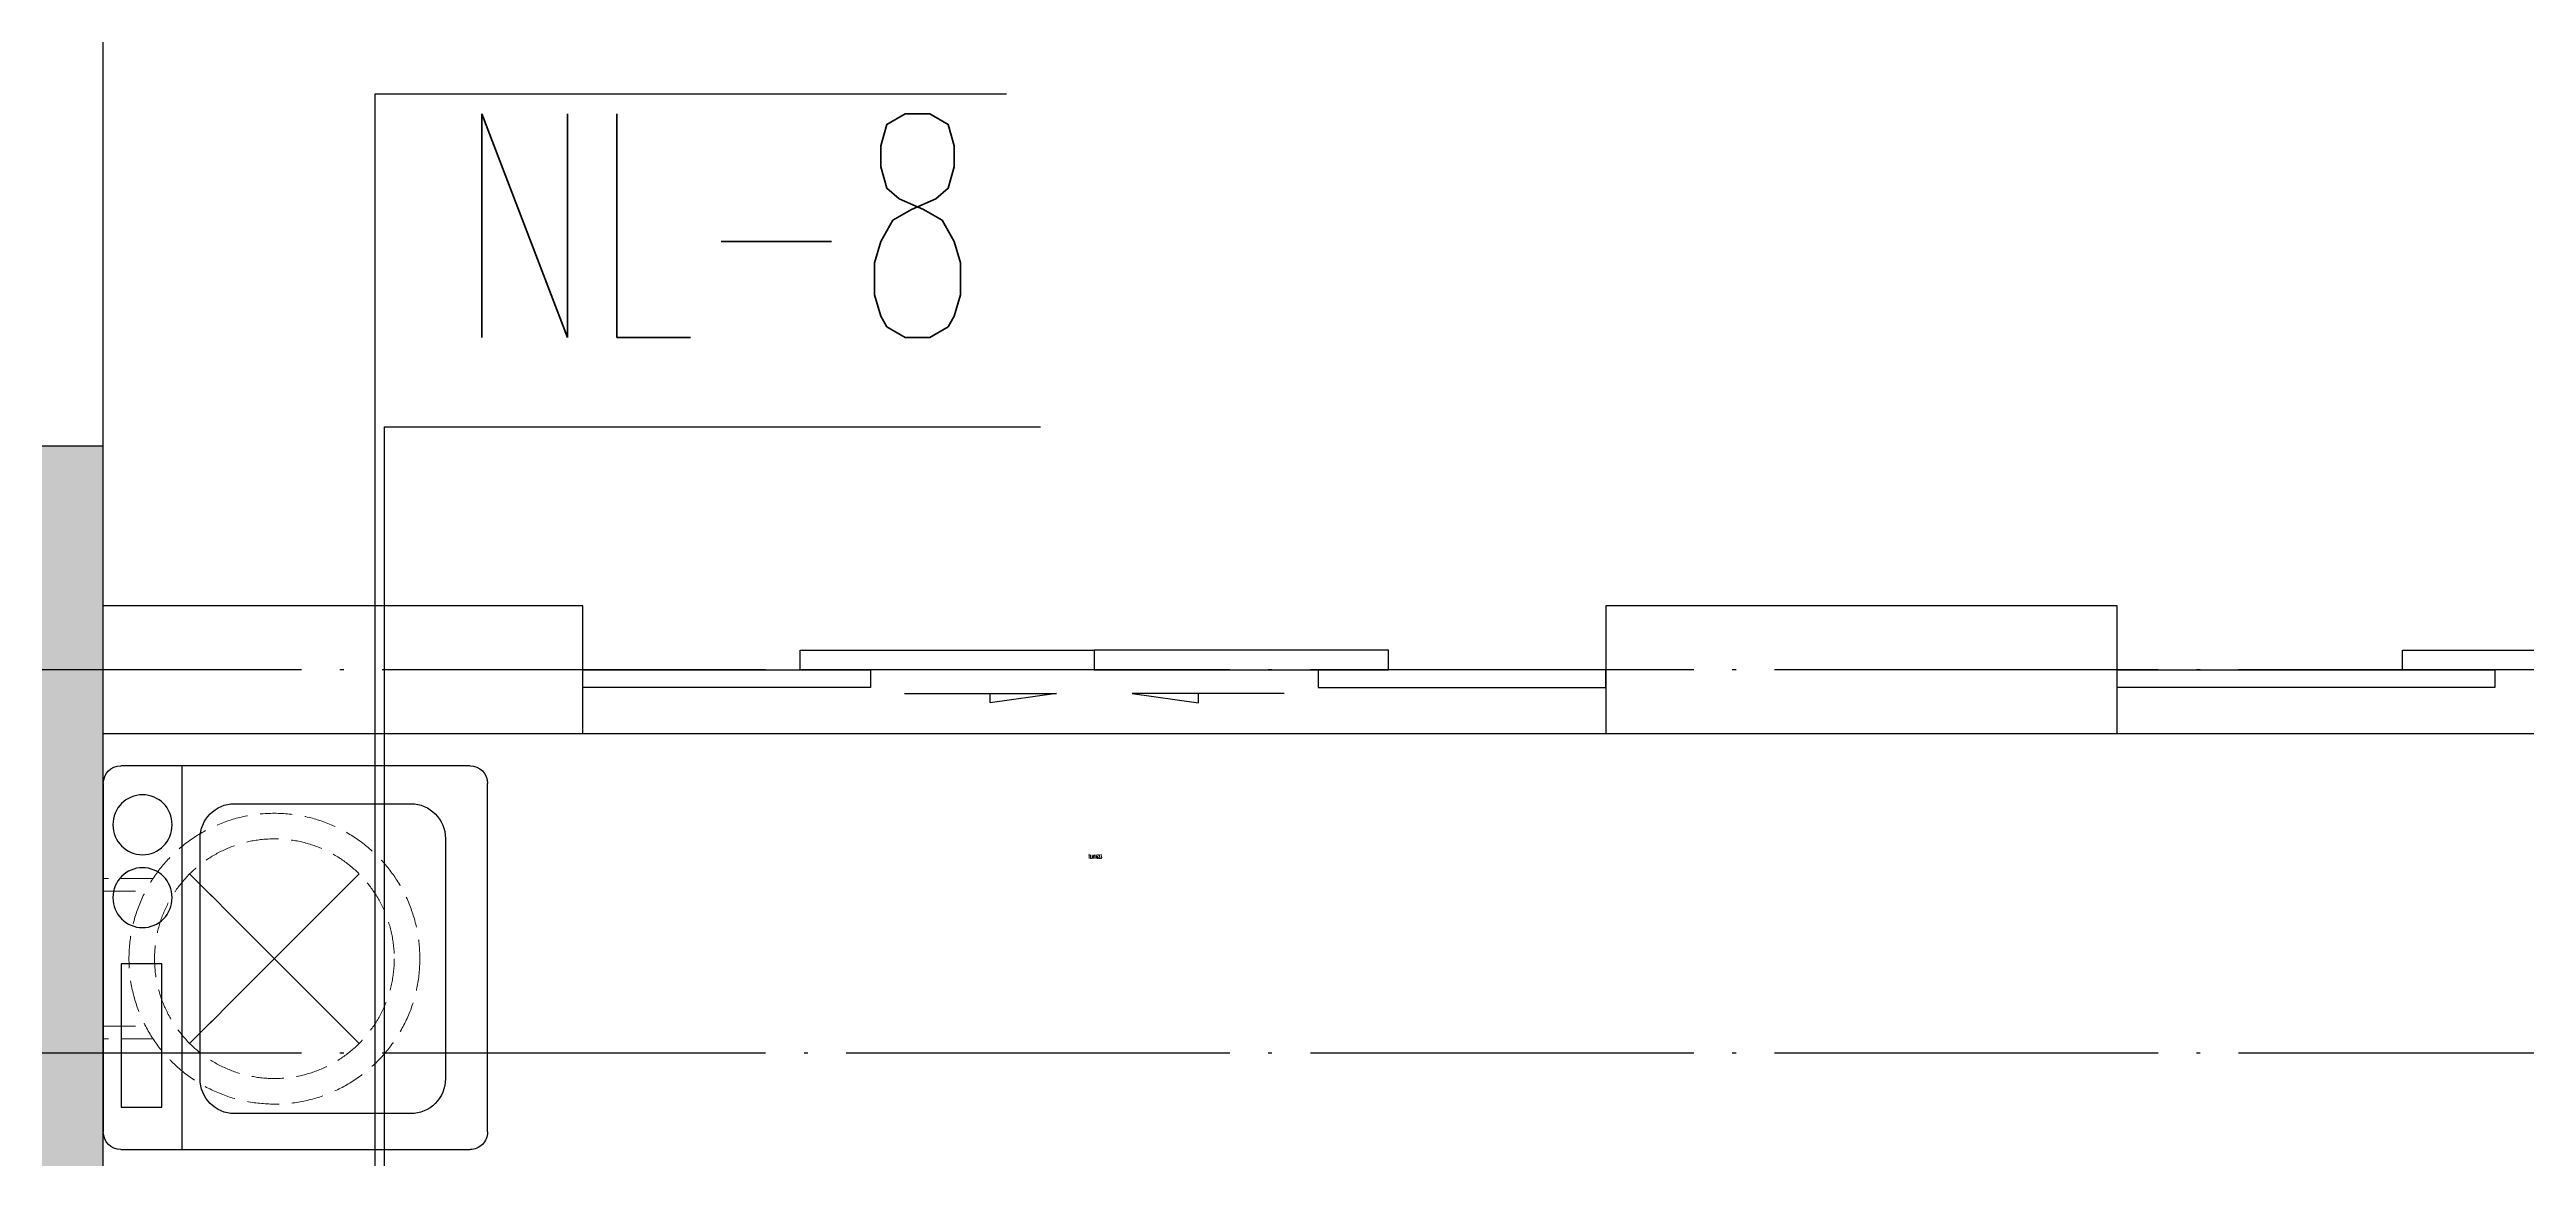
# Model space of a CAD drawing. Extents: x 27938 to 1507990, y 110129 to 923079.
# Drawn here: x 868632 to 872507, y 673692 to 675428 of the extents above; entities that cross this region are included whole.
import ezdxf

# ---------------------------------------------------------------- set-up
doc = ezdxf.new("R2010")
doc.units = 0
doc.header["$LTSCALE"] = 1000
doc.header["$MEASUREMENT"] = 0
doc.linetypes.add('$1$DASH', pattern=[0.35, 0.25, -0.1])
doc.linetypes.add('DOTE', pattern=[2.42, 2, -0.2, 0.02, -0.2])
for name, color, linetype in [('COLUMN', 9, 'Continuous'), ('DIM_凝结', 150, 'Continuous'), ('DIM_废水', 31, 'Continuous'), ('DOTE', 1, 'Continuous'), ('LVTRY', 6, 'Continuous'), ('PUB_HATCH', 8, 'Continuous'), ('WALL', 9, 'Continuous'), ('WINDOW', 4, 'Continuous'), ('WINDOW_TEXT', 7, 'Continuous')]:
    doc.layers.add(name, color=color, linetype=linetype)
doc.layers.add('平面-空调预留孔', color=173, linetype='Continuous', lineweight=15)
doc.layers.add('粉刷', color=251, linetype='Continuous', lineweight=9)
doc.styles.add('_TCH_WINDOW', font='SIMPLEX.shx', dxfattribs={"width": 0.7, "height": 3.5, "bigfont": 'GBCBIG.shx'})
doc.styles.add('_TWT_SERIAL', font='SIMPLEX', dxfattribs={"width": 0.8, "height": 3.5, "bigfont": 'HZTXT'})

# ---------------------------------------------------------------- blocks, each defined once
blk = doc.blocks.new('GFDGFSDFGD')
at = {"layer": 'PUB_HATCH'}
blk.add_hatch(color=0, dxfattribs=at).paths.add_polyline_path([(460766.6, 364323.7), (461416.6, 364323.7), (461416.6, 365973.7), (461216.6, 365973.7), (461216.6, 364523.7), (460766.6, 364523.7)])
at = {"layer": 'COLUMN', "color": 0}
for p, q in [((461416.6, 365973.7), (461216.6, 365973.7)), ((461416.6, 364323.7), (461416.6, 365973.7))]:
    blk.add_line(p, q, dxfattribs=at)
blk = doc.blocks.new('RECTANG')
for p, q in [((1, 1), (0, 1)), ((0, 1), (0, 0)), ((1, 0), (1, 1)), ((0, 0), (1, 0))]:
    blk.add_line(p, q)
blk = doc.blocks.new('洗衣机')
at = {"layer": 'LVTRY'}
for p, q in [((3791567.4, 243472.1), (3791021, 243472.1)), ((3791116.5, 243472.1), (3791116.5, 242871.5)), ((3790993.7, 243444.5), (3790993.7, 242899.1)), ((3791594.6, 242899.1), (3791594.6, 243444.5)), ((3791199, 243412.7), (3791474.9, 243412.7)), ((3791145.1, 242982.5), (3791145.1, 243358)), ((3791528.8, 243358), (3791528.8, 242982.5)), ((3791474.9, 242927.8), (3791199, 242927.8)), ((3791021, 242871.5), (3791567.4, 242871.5))]:
    blk.add_line(p, q, dxfattribs=at)
at = {"layer": 'LVTRY', "extrusion": (0, 0, -1)}
for centre, major_axis, start_param, end_param in [((3791021, 243444.5), (0, 27.6), -1.570796, 0), ((3791567.4, 243444.5), (0, 27.6), 0, 1.570796), ((3791055.1, 243379.8), (0, 46.9), 3.141593, 9.424778), ((3791199, 243358), (0, 54.7), 4.712389, 6.283185), ((3791474.9, 243358), (0, 54.7), 0, 1.570796), ((3791055.1, 243265.7), (0, 46.9), 3.141593, 9.424778), ((3791199, 242982.5), (0, 54.7), 3.141593, 4.712389), ((3791474.9, 242982.5), (0, 54.7), 1.570796, 3.141593), ((3791021, 242899.1), (0, 27.6), 3.141593, 4.712389), ((3791567.4, 242899.1), (0, 27.6), 1.570796, 3.141593)]:
    blk.add_ellipse(centre, major_axis=major_axis, ratio=0.986385, start_param=start_param, end_param=end_param, dxfattribs=at)
at = {"layer": 'LVTRY', "xscale": 63.25620569481588, "yscale": 224.5369532744355, "zscale": 64.12934308941763, "rotation": 180}
blk.add_blockref('RECTANG', (3791085.2, 243162.4), dxfattribs=at)
blk = doc.blocks.new('dnfhfn')
at = {"linetype": '$1$DASH', "ltscale": 0.2}
for p, q in [((101.9, 495, 0), (121.9, 495, 0)), ((101.9, 417.2, 0), (101.9, 495, 0)), ((121.9, 495, 0), (121.9, 429, 0)), ((353.1, 495, 0), (333.1, 495, 0)), ((333.1, 495, 0), (333.1, 429, 0)), ((353.1, 417.2, 0), (353.1, 495, 0))]:
    blk.add_line(p, q, dxfattribs=at)
at = {"linetype": '$1$DASH', "ltscale": 0.2, "elevation": 0}
for points in [[(94.9, 360.1), (94.9, 360.1), (360.1, 94.9), (360.1, 94.9)], [(360.1, 360.1), (94.9, 94.9), (94.9, 94.9), (360.1, 360.1)]]:
    blk.add_lwpolyline(points, close=True, dxfattribs=at)
at = {"linetype": '$1$DASH', "ltscale": 0.2}
for radius in [227.5, 187.5]:
    blk.add_circle((227.5, 227.5, 0), radius, dxfattribs=at)
blk = doc.blocks.new('$DorLib2D$00000138')
at = {"color": 0, "linetype": 'Continuous'}
for p, q in [((-0.2875, 0), (-0.2875, 0.1538)), ((-0.2875, 0.1538), (0, 0.1538)), ((0, 0.1538), (0, 0)), ((0.2875, 0.1538), (0, 0.1538)), ((0.2875, 0), (0.2875, 0.1538)), ((-0.5, -0.1399), (-0.5, 0)), ((-0.5, 0), (-0.2188, 0)), ((0, 0), (-0.2875, 0)), ((-0.2188, 0), (-0.2188, -0.1399)), ((0, 0), (0.2875, 0)), ((0.2188, 0), (0.2188, -0.1399)), ((0.5, 0), (0.2188, 0)), ((0.5, 0), (0.5, -0.1946)), ((0.5, -0.1399), (0.5, 0)), ((-0.2188, -0.1399), (-0.5, -0.1399)), ((0.2188, -0.1399), (0.5, -0.1399)), ((-0.1857, -0.186), (-0.037, -0.186)), ((-0.037, -0.186), (-0.1019, -0.2583)), ((-0.1019, -0.2583), (-0.1019, -0.186)), ((0.1857, -0.186), (0.037, -0.186)), ((0.037, -0.186), (0.1019, -0.2583)), ((0.1019, -0.2583), (0.1019, -0.186))]:
    blk.add_line(p, q, dxfattribs=at)

msp = doc.modelspace()

# ---------------------------------------------------------------- linework, layer by layer
at = {"layer": 'DIM_凝结'}
for p, q in [((869156.6, 672882.2), (869156.6, 674837.1)), ((869156.6, 674837.1), (870182.7, 674837.1))]:
    msp.add_line(p, q, dxfattribs=at)
at = {"layer": 'DIM_废水'}
for p, q in [((869141.6, 673032.2), (869141.6, 675358)), ((869141.6, 675358), (870129.4, 675358))]:
    msp.add_line(p, q, dxfattribs=at)
at = {"layer": 'DOTE', "color": 169, "linetype": 'DOTE', "ltscale": 0.3}
for p, q in [((879916.6, 674457.2), (825916.6, 674457.2)), ((879916.6, 673857.2), (825916.6, 673857.2))]:
    msp.add_line(p, q, dxfattribs=at)
at = {"layer": 'WALL', "color": 8}
for p, q in [((868716.6, 674557.2), (868716.6, 677557.2)), ((869466.7, 674557.2), (868716.6, 674557.2)), ((869466.7, 674557.2), (868716.6, 674557.2)), ((869466.7, 674357.2), (869466.7, 674557.2)), ((869466.7, 674357.2), (869466.7, 674557.2)), ((871866.6, 674557.2), (871066.7, 674557.2)), ((871066.7, 674557.2), (871066.7, 674357.2)), ((871866.6, 674557.2), (871066.7, 674557.2)), ((871066.7, 674557.2), (871066.7, 674357.2)), ((871866.6, 674357.2), (871866.6, 674557.2)), ((871866.6, 674357.2), (871866.6, 674557.2)), ((868716.6, 674357.2), (869466.7, 674357.2)), ((868716.6, 673357.2), (868716.6, 674357.2)), ((868716.6, 674357.2), (869466.7, 674357.2)), ((868716.6, 673357.2), (868716.6, 674357.2)), ((871066.7, 674357.2), (871866.6, 674357.2)), ((871066.7, 674357.2), (871866.6, 674357.2))]:
    msp.add_line(p, q, dxfattribs=at)
at = {"layer": 'WINDOW', "color": 8}
for p, q in [((869466.7, 674357.2), (871066.7, 674357.2)), ((869466.7, 674357.2), (871066.7, 674357.2)), ((871866.6, 674357.2), (873966.6, 674357.2)), ((871866.6, 674357.2), (873966.6, 674357.2))]:
    msp.add_line(p, q, dxfattribs=at)

# ---------------------------------------------------------------- block references
at = {"color": 8}
msp.add_blockref('GFDGFSDFGD', (407300, 308833.4), dxfattribs=at)
at = {"layer": 'WINDOW', "color": 8}
ref = msp.add_blockref('$DorLib2D$00000138', (870266.7, 674457.2), dxfattribs=dict(at, xscale=1600, yscale=200, zscale=1600, rotation=1.055716874123975e-09))
ref.add_attrib('A', 'TLM1623', (870257.6, 674161.7), dxfattribs={"layer": 'WINDOW_TEXT', "color": 8, "ltscale": 0.5, "height": 5.95, "rotation": 0, "style": '_TCH_WINDOW', "width": 0.494118})
ref = msp.add_blockref('$DorLib2D$00000138', (870266.7, 674457.2), dxfattribs=dict(at, xscale=1600, yscale=200, zscale=1600))
ref.add_attrib('A', 'TLM1623', (870257.6, 674161.7), dxfattribs={"layer": 'WINDOW_TEXT', "color": 8, "ltscale": 0.5, "height": 5.95, "rotation": 0, "style": '_TCH_WINDOW', "width": 0.494118})
ref = msp.add_blockref('$DorLib2D$00000138', (872916.6, 674457.2), dxfattribs=dict(at, xscale=2100, yscale=200, zscale=2100, rotation=1.055716874123975e-09))
ref.add_attrib('A', 'TLM2123', (872907.5, 674161.7), dxfattribs={"layer": 'WINDOW_TEXT', "color": 8, "ltscale": 0.5, "height": 5.95, "rotation": 0, "style": '_TCH_WINDOW', "width": 0.494118})
ref = msp.add_blockref('$DorLib2D$00000138', (872916.6, 674457.2), dxfattribs=dict(at, xscale=2100, yscale=200, zscale=2100))
ref.add_attrib('A', 'TLM2123', (872907.5, 674161.7), dxfattribs={"layer": 'WINDOW_TEXT', "color": 8, "ltscale": 0.5, "height": 5.95, "rotation": 0, "style": '_TCH_WINDOW', "width": 0.494118})
at = {"layer": '平面-空调预留孔', "color": 8, "rotation": 89.99999999999304}
msp.add_blockref('dnfhfn', (869211.7, 673777.5, 0), dxfattribs=at)
msp.add_blockref('dnfhfn', (869211.7, 673777.5, 0), dxfattribs=at)
at = {"layer": '粉刷', "color": 8}
msp.add_blockref('洗衣机', (-2922277.2, 430834.8), dxfattribs=at)
msp.add_blockref('洗衣机', (-2922277.2, 430834.8), dxfattribs=at)

# ---------------------------------------------------------------- texts
at = {"layer": 'DIM_凝结', "color": 7, "style": '_TWT_SERIAL', "width": 0.64}
msp.add_text('NL-8', height=350, dxfattribs=at).set_placement((869270.1, 674977.1))

doc.saveas('drawing.dxf')
